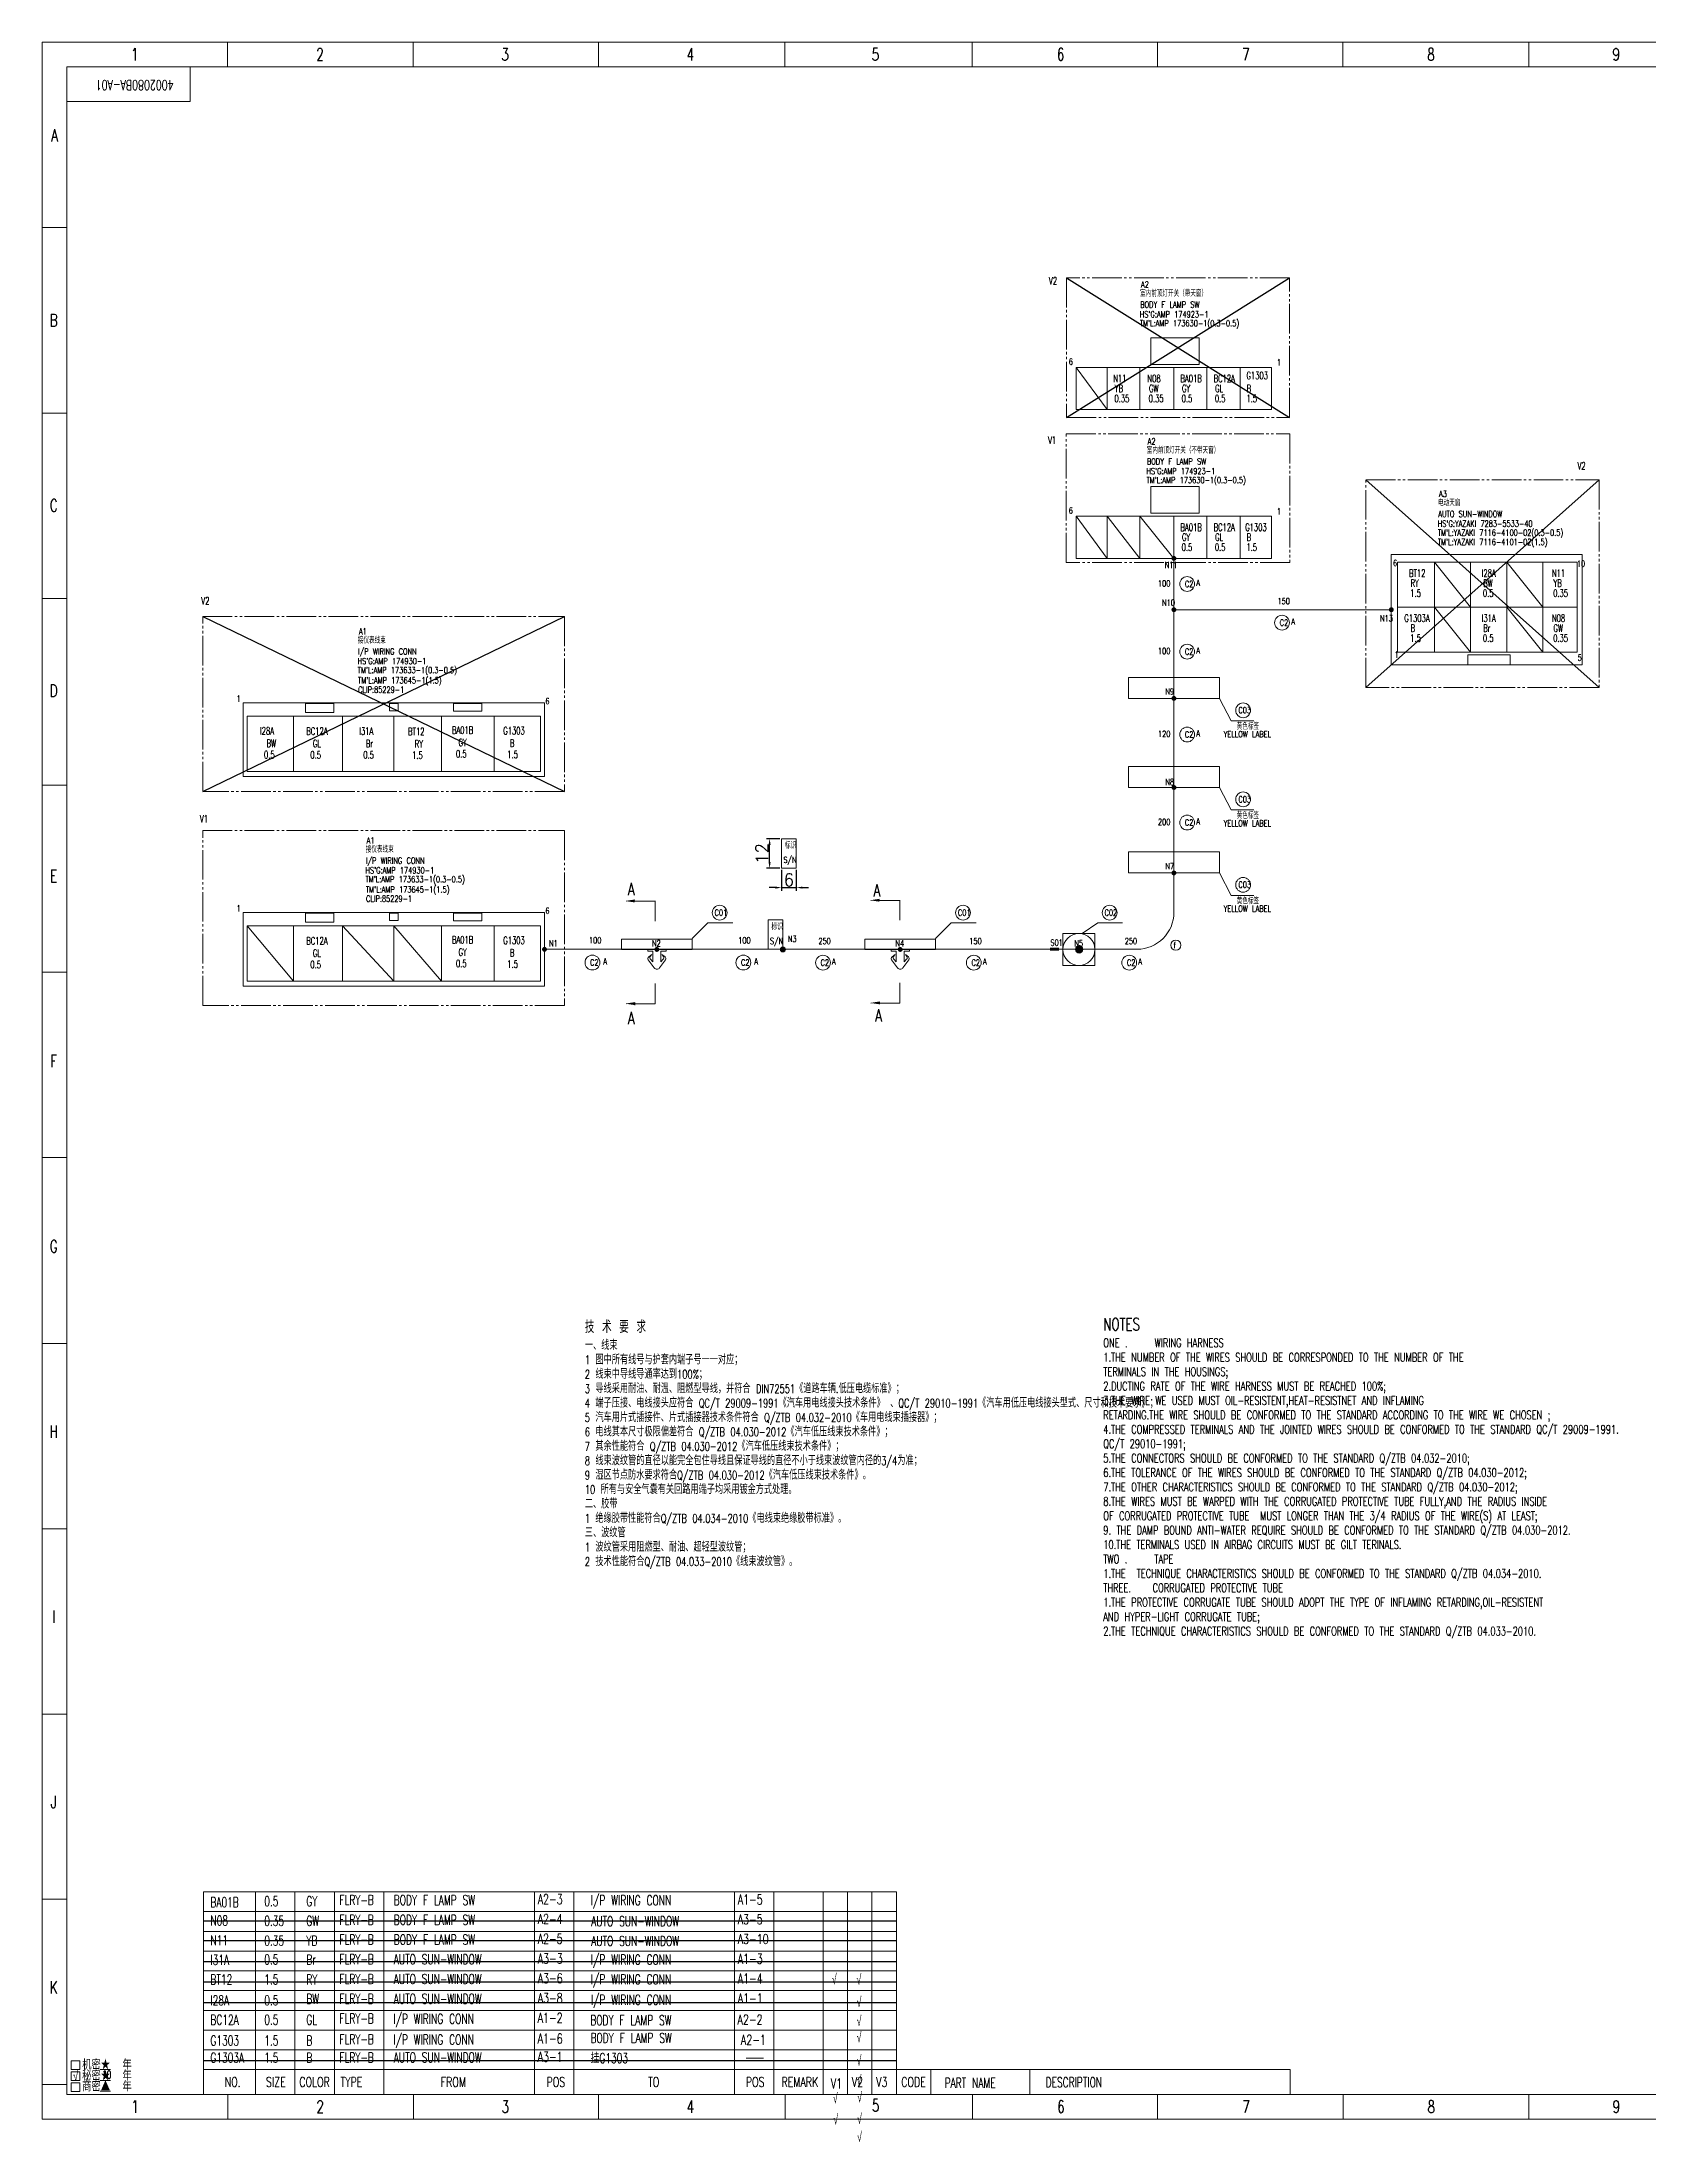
# Model space of a CAD drawing. Header units: millimetres. Extents: x 1000 to 2189, y 35 to 886.
# Drawn here: x 1000 to 1650, y 35 to 886 of the extents above; entities that cross this region are included whole.
import ezdxf
from ezdxf.enums import TextEntityAlignment as Align

# ---------------------------------------------------------------- set-up
doc = ezdxf.new("R2010")
doc.units = ezdxf.units.MM
doc.linetypes.add('PHANTOM', pattern=[17, 12, -1, 1, -1, 1, -1])
for name, color, linetype, lineweight in [('0Filament', 7, 'Continuous', 20), ('2FRAME', 2, 'Continuous', 70), ('4CONTOUR', 4, 'Continuous', 50), ('5PHANTOM', 6, 'PHANTOM', 20)]:
    doc.layers.add(name, color=color, linetype=linetype, lineweight=lineweight)
doc.styles.add('HZ', font='txt', dxfattribs={"width": 0.7, "height": 4, "bigfont": 'HZTXT'})
doc.styles.get("Standard").update_dxf_attribs({"font": 'txt.shx', "height": 5})
doc.dimstyles.new('ISO-25', dxfattribs={"dimtxt": 2.5, "dimasz": 2.5, "dimexe": 1.25, "dimexo": 0.625, "dimtad": 1, "dimtxsty": 'Standard', "dimcen": 2.5, "dimadec": 0, "dimazin": 0, "dimtfac": 1, "dimtmove": 0, "dimatfit": 3, "dimfxl": 1, "dimarcsym": 0})

# ---------------------------------------------------------------- blocks, each defined once
blk = doc.blocks.new('*D3')
at = {"color": 0, "lineweight": -2}
for p, q in [((1299.31, 550.31), (1299.31, 541.88)), ((1305.31, 550.31), (1305.31, 541.88)), ((1296.81, 543.13), (1294.31, 543.13)), ((1299.31, 543.13), (1305.31, 543.13)), ((1307.81, 543.13), (1310.31, 543.13))]:
    blk.add_line(p, q, dxfattribs=at)
for points in [[(1296.81, 543.55), (1296.81, 542.71), (1299.31, 543.13)], [(1307.81, 543.55), (1307.81, 542.71), (1305.31, 543.13)]]:
    blk.add_solid(points, dxfattribs=at)
at = {"layer": 'Defpoints', "color": 0, "lineweight": -2}
for p in [(1299.31, 550.94), (1305.31, 550.94), (1305.31, 543.13)]:
    blk.add_point(p, dxfattribs=at)
at = {"color": 0, "lineweight": 5, "insert": (1302.31, 546.25), "char_height": 5, "attachment_point": 5}
blk.add_mtext('6', dxfattribs=at)
blk = doc.blocks.new('*D4')
at = {"color": 0, "lineweight": -2}
for p, q in [((1298.68, 562.94), (1293.24, 562.94)), ((1294.49, 553.44), (1294.49, 560.44)), ((1298.68, 550.94), (1293.24, 550.94))]:
    blk.add_line(p, q, dxfattribs=at)
for points in [[(1294.07, 560.44), (1294.9, 560.44), (1294.49, 562.94)], [(1294.07, 553.44), (1294.9, 553.44), (1294.49, 550.94)]]:
    blk.add_solid(points, dxfattribs=at)
at = {"layer": 'Defpoints', "color": 0, "lineweight": -2}
for p in [(1294.49, 562.94), (1299.31, 562.94), (1299.31, 550.94)]:
    blk.add_point(p, dxfattribs=at)
at = {"color": 0, "lineweight": 5, "insert": (1291.36, 556.94), "char_height": 5, "attachment_point": 5, "rotation": 90}
blk.add_mtext('12', dxfattribs=at)

msp = doc.modelspace()

# ---------------------------------------------------------------- hatches: boundary and pattern name
at = {"lineweight": 5}
h = msp.add_hatch(color=7, dxfattribs=at)
edge = h.paths.add_edge_path()
edge.add_arc((1458.248, 676.439), 1, 0, 360)
h = msp.add_hatch(color=7, dxfattribs=at)
edge = h.paths.add_edge_path()
edge.add_arc((1458.248, 655.653), 1, 0, 360)
h = msp.add_hatch(color=7, dxfattribs=at)
edge = h.paths.add_edge_path()
edge.add_arc((1546.296, 655.653), 1, 0, 360)
h = msp.add_hatch(color=7, dxfattribs=at)
edge = h.paths.add_edge_path()
edge.add_arc((1458.248, 619.746), 1, 0, 360)
h = msp.add_hatch(color=7, dxfattribs=at)
edge = h.paths.add_edge_path()
edge.add_arc((1458.248, 583.668), 1, 0, 360)
h = msp.add_hatch(color=7, dxfattribs=at)
edge = h.paths.add_edge_path()
edge.add_arc((1458.248, 549.063), 1, 0, 360)
h = msp.add_hatch(color=7, dxfattribs=at)
edge = h.paths.add_edge_path()
edge.add_arc((1203.326, 518.144), 1, 0, 360)
h = msp.add_hatch(color=7, dxfattribs=at)
edge = h.paths.add_edge_path()
edge.add_arc((1248.825, 518.087), 1, 0, 360)
h = msp.add_hatch(color=7, dxfattribs=at)
edge = h.paths.add_edge_path()
edge.add_arc((1299.887, 518.062), 1, 0, 360)
h = msp.add_hatch(color=7, dxfattribs=at)
edge = h.paths.add_edge_path()
edge.add_arc((1347.384, 518.087), 1, 0, 360)
h = msp.add_hatch(color=7, dxfattribs=at)
edge = h.paths.add_edge_path()
edge.add_arc((1419.867, 518.144), 1.5, 0, 360)
at = {"layer": '0Filament', "lineweight": 5}
h = msp.add_hatch(color=7, dxfattribs=at)
h.dxf.hatch_style = 1
h.paths.add_polyline_path([(1239.885, 537.128), (1239.885, 538.155), (1236.385, 537.641)])
h = msp.add_hatch(color=7, dxfattribs=at)
h.dxf.hatch_style = 1
h.paths.add_polyline_path([(1338.982, 537.43), (1338.982, 538.458), (1335.482, 537.944)])
msp.add_hatch(color=7, dxfattribs=at).paths.add_polyline_path([(1407.998, 518.844), (1411.687, 518.844), (1411.687, 517.535), (1407.998, 517.535)])
h = msp.add_hatch(color=7, dxfattribs=at)
h.dxf.hatch_style = 1
h.paths.add_polyline_path([(1239.901, 495.577), (1239.901, 496.604), (1236.401, 496.091)])
h = msp.add_hatch(color=7, dxfattribs=at)
h.dxf.hatch_style = 1
h.paths.add_polyline_path([(1338.999, 495.88), (1338.999, 496.907), (1335.499, 496.394)])

# ---------------------------------------------------------------- linework, layer by layer
at = {"color": 7, "lineweight": 5}
for p, q in [((999.852, 44.501), (999.852, 885.501)), ((999.852, 885.501), (2188.852, 885.501)), ((999.852, 885.501), (999.852, 875.599)), ((999.852, 885.501), (999.852, 875.599)), ((1009.755, 885.501), (999.852, 885.501)), ((1074.991, 885.527), (1074.991, 875.543)), ((1150.129, 885.501), (1150.129, 875.599)), ((1225.158, 885.5), (1225.158, 875.597)), ((1300.68, 885.501), (1300.68, 875.599)), ((1376.522, 885.5), (1376.522, 875.597)), ((1451.552, 885.501), (1451.552, 875.599)), ((1526.69, 885.527), (1526.69, 875.543)), ((1601.932, 885.501), (1601.932, 875.599)), ((1009.781, 810.363), (999.797, 810.363)), ((1009.755, 735.225), (999.852, 735.225)), ((1009.753, 660.196), (999.851, 660.196)), ((1009.755, 584.673), (999.852, 584.673)), ((1263.15, 522.464), (1269.535, 528.848)), ((1269.535, 528.848), (1279.535, 528.848)), ((1361.71, 522.464), (1368.094, 528.848)), ((1368.094, 528.848), (1378.094, 528.848)), ((1421.075, 524.532), (1427.459, 528.848)), ((1427.459, 528.848), (1437.459, 528.848)), ((1413.315, 524.532), (1426.275, 524.532)), ((1413.315, 511.572), (1413.315, 524.532)), ((1426.275, 524.532), (1426.275, 511.572)), ((1426.275, 511.572), (1413.315, 511.572)), ((1009.753, 508.831), (999.851, 508.831)), ((1009.755, 433.802), (999.852, 433.802)), ((1009.781, 358.56), (999.797, 358.56)), ((1009.755, 283.422), (999.852, 283.422)), ((1009.753, 208.393), (999.851, 208.393)), ((1086.215, 136.501), (1086.215, 54.501)), ((1102.215, 136.501), (1102.215, 54.501)), ((1118.215, 54.501), (1118.215, 136.501)), ((1138.198, 54.501), (1138.198, 136.501)), ((1199.215, 54.501), (1199.215, 136.501)), ((1215.215, 54.501), (1215.215, 136.501)), ((1280.215, 54.501), (1280.215, 136.501)), ((1296.215, 136.501), (1296.215, 54.501)), ((1316.215, 54.501), (1316.215, 136.501)), ((1326.087, 54.501), (1326.087, 136.501)), ((1335.958, 54.501), (1335.958, 136.501)), ((1009.755, 133.579), (999.852, 133.579)), ((1345.83, 128.501), (1065.215, 128.501)), ((1345.83, 120.501), (1065.215, 120.501)), ((1345.83, 112.501), (1065.215, 112.501)), ((1345.83, 104.501), (1065.215, 104.501)), ((1345.83, 96.501), (1065.215, 96.501)), ((1345.83, 88.501), (1065.215, 88.501)), ((1345.83, 80.501), (1065.215, 80.501)), ((1011.669, 68.055), (1015.169, 68.055)), ((1011.669, 64.555), (1011.669, 68.055)), ((1015.169, 68.055), (1015.169, 64.555)), ((1345.83, 72.501), (1065.215, 72.501)), ((1284.963, 69.134), (1292.014, 69.134)), ((1015.169, 64.555), (1011.669, 64.555)), ((1011.669, 63.591), (1015.169, 63.591)), ((1011.669, 60.091), (1011.669, 63.591)), ((1015.169, 60.091), (1011.669, 60.091)), ((1015.169, 63.591), (1015.169, 60.091)), ((1023.372, 64.625), (1027.479, 64.625)), ((1023.372, 60.161), (1027.479, 60.161)), ((1138.198, 64.501), (1138.198, 54.501)), ((1199.215, 64.501), (1199.215, 54.501)), ((1215.215, 64.501), (1215.215, 54.501)), ((1280.215, 64.501), (1280.215, 54.501)), ((1359.74, 64.511), (1359.74, 54.501)), ((1399.905, 64.511), (1399.905, 54.501)), ((1009.699, 58.441), (999.797, 58.441)), ((1009.781, 58.441), (999.797, 58.441)), ((1011.669, 59.209), (1015.169, 59.209)), ((1011.669, 55.709), (1011.669, 59.209)), ((1015.169, 55.709), (1011.669, 55.709)), ((1015.169, 59.209), (1015.169, 55.709)), ((1023.372, 55.778), (1027.479, 55.778)), ((1075.087, 54.519), (1075.087, 44.535)), ((1150.225, 54.493), (1150.225, 44.591)), ((1225.254, 54.492), (1225.254, 44.589)), ((1300.776, 54.493), (1300.776, 44.591)), ((1376.618, 54.492), (1376.618, 44.589)), ((1451.648, 54.493), (1451.648, 44.591)), ((1526.786, 54.519), (1526.786, 44.535)), ((1602.028, 54.493), (1602.028, 44.591)), ((999.852, 44.501), (2188.852, 44.501))]:
    msp.add_line(p, q, dxfattribs=at)
at = {"color": 7, "lineweight": 5, "ltscale": 0.5}
for p, q in [((1234.515, 522.19), (1263.135, 522.19)), ((1234.515, 518.087), (1234.515, 522.19)), ((1263.135, 522.19), (1263.135, 518.087)), ((1333.074, 522.19), (1361.694, 522.19)), ((1333.074, 518.087), (1333.074, 522.19)), ((1361.694, 522.19), (1361.694, 518.087)), ((1263.135, 518.087), (1234.515, 518.087)), ((1245.106, 518.087), (1245.106, 517.348)), ((1245.106, 518.087), (1252.543, 518.087)), ((1245.106, 517.348), (1247.16, 517.348)), ((1245.35, 513.881), (1247.732, 510.598)), ((1246.739, 516.087), (1245.518, 515.114)), ((1246.147, 515.174), (1246.739, 516.087)), ((1247.16, 513.014), (1246.222, 514.094)), ((1247.16, 517.348), (1247.16, 513.014)), ((1252.299, 513.881), (1249.917, 510.598)), ((1250.49, 517.348), (1252.543, 517.348)), ((1250.49, 517.348), (1250.49, 513.014)), ((1250.49, 513.014), (1251.427, 514.094)), ((1251.503, 515.174), (1250.91, 516.087)), ((1250.91, 516.087), (1252.132, 515.114)), ((1252.543, 518.087), (1252.543, 517.348)), ((1361.694, 518.087), (1333.074, 518.087)), ((1343.666, 518.087), (1343.666, 517.348)), ((1343.666, 518.087), (1351.102, 518.087)), ((1343.666, 517.348), (1345.719, 517.348)), ((1343.909, 513.881), (1346.291, 510.598)), ((1345.298, 516.087), (1344.077, 515.114)), ((1344.706, 515.174), (1345.298, 516.087)), ((1345.719, 513.014), (1344.782, 514.094)), ((1345.719, 517.348), (1345.719, 513.014)), ((1350.859, 513.881), (1348.477, 510.598)), ((1349.049, 517.348), (1351.102, 517.348)), ((1349.049, 517.348), (1349.049, 513.014)), ((1349.049, 513.014), (1349.987, 514.094)), ((1350.062, 515.174), (1349.47, 516.087)), ((1349.47, 516.087), (1350.691, 515.114)), ((1351.102, 518.087), (1351.102, 517.348))]:
    msp.add_line(p, q, dxfattribs=at)
for points in [[(1439.792, 628.251), (1476.705, 628.251), (1476.705, 619.746), (1439.792, 619.746)], [(1439.792, 592.173), (1476.705, 592.173), (1476.705, 583.668), (1439.792, 583.668)], [(1439.792, 557.569), (1476.705, 557.569), (1476.705, 549.063), (1439.792, 549.063)]]:
    msp.add_lwpolyline(points, close=True, dxfattribs=at)
at = {"color": 7, "lineweight": 5}
for centre, radius in [((1463.61, 666.041), 3), ((1502.029, 650.399), 3), ((1463.61, 638.659), 3), ((1463.61, 605.122), 3), ((1463.61, 569.47), 3), ((1274.283, 532.968), 3), ((1372.842, 532.968), 3), ((1432.207, 532.968), 3), ((1299.887, 518.062), 1), ((1299.887, 518.062), 1), ((1419.795, 518.052), 6.48), ((1419.867, 518.144), 1.5), ((1459.006, 519.827), 2.066), ((1222.738, 512.793), 3), ((1283.843, 512.793), 3), ((1316.089, 512.739), 3), ((1377.198, 512.739), 3), ((1440.149, 512.739), 3)]:
    msp.add_circle(centre, radius, dxfattribs=at)
at = {"color": 7, "lineweight": 5, "ltscale": 0.5}
for centre, radius, start, end in [((1246.078, 514.41), 0.9, 128.542068, 215.96257), ((1246.902, 514.684), 0.9, 147.035511, 220.968872), ((1248.825, 511.391), 1.35, 215.96257, 324.03743), ((1250.748, 514.684), 0.9, 319.031128, 32.964489), ((1251.571, 514.41), 0.9, 324.03743, 51.457932), ((1344.638, 514.41), 0.9, 128.542068, 215.96257), ((1345.461, 514.684), 0.9, 147.035511, 220.968872), ((1347.384, 511.391), 1.35, 215.96257, 324.03743), ((1349.307, 514.684), 0.9, 319.031128, 32.964489), ((1350.13, 514.41), 0.9, 324.03743, 51.457932)]:
    msp.add_arc(centre, radius, start, end, dxfattribs=at)
at = {"layer": '0Filament', "color": 7, "lineweight": 5, "ltscale": 0.5}
for p, q in [((1476.705, 619.746), (1481.499, 610.674)), ((1481.499, 610.674), (1490.631, 610.674)), ((1476.705, 583.668), (1481.499, 574.596)), ((1481.499, 574.596), (1490.631, 574.596)), ((1476.705, 549.063), (1481.499, 539.992)), ((1481.499, 539.992), (1490.631, 539.992))]:
    msp.add_line(p, q, dxfattribs=at)
at = {"layer": '0Filament', "color": 7, "lineweight": 5}
for p, q in [((1236.385, 537.641), (1239.885, 538.155)), ((1248.075, 537.659), (1239.857, 537.659)), ((1248.173, 529.601), (1248.173, 537.752)), ((1335.482, 537.944), (1338.982, 538.458)), ((1347.172, 537.962), (1338.955, 537.962)), ((1347.27, 529.903), (1347.27, 538.055)), ((1248.173, 496.096), (1248.173, 504.247)), ((1347.27, 496.398), (1347.27, 504.55)), ((1236.401, 496.091), (1239.901, 496.604)), ((1239.901, 496.604), (1239.901, 495.577)), ((1248.173, 496.096), (1239.907, 496.076)), ((1335.499, 496.394), (1338.999, 496.907)), ((1338.999, 496.907), (1338.999, 495.88)), ((1347.27, 496.398), (1339.004, 496.379))]:
    msp.add_line(p, q, dxfattribs=at)
for centre in [(1486.287, 614.933), (1486.287, 578.855), (1486.287, 544.251)]:
    msp.add_circle(centre, 3, dxfattribs=at)
at = {"layer": '2FRAME', "color": 7, "lineweight": 5}
for p, q in [((1009.852, 54.501), (1009.852, 875.501)), ((1345.83, 136.501), (1065.215, 136.501)), ((1065.215, 54.501), (1065.215, 136.501)), ((1345.83, 54.501), (1345.83, 136.501)), ((1065.215, 64.501), (1345.83, 64.501)), ((1345.83, 64.511), (1505.29, 64.511)), ((1505.29, 64.511), (1505.29, 54.501)), ((1009.852, 54.501), (2178.852, 54.501))]:
    msp.add_line(p, q, dxfattribs=at)
at = {"layer": '2FRAME', "color": 7, "linetype": 'ByBlock', "lineweight": 5}
for p, q in [((1009.852, 875.501), (2178.852, 875.501)), ((1059.852, 861.501), (1059.852, 875.501)), ((1009.852, 861.501), (1059.852, 861.501))]:
    msp.add_line(p, q, dxfattribs=at)
at = {"layer": '4CONTOUR', "color": 1, "lineweight": -2}
for p, q in [((1414.805, 790.058), (1505.099, 733.45)), ((1414.805, 733.45), (1505.099, 790.058)), ((1535.956, 708.207), (1630.436, 624.122)), ((1535.956, 624.122), (1630.436, 708.207)), ((1064.876, 652.916), (1211.448, 582.07)), ((1064.876, 582.07), (1211.448, 652.916)), ((1065.215, 124.772), (1345.83, 124.772)), ((1065.215, 116.749), (1345.83, 116.749)), ((1065.215, 108.337), (1345.83, 108.337)), ((1065.215, 100.041), (1345.83, 100.041)), ((1065.215, 91.751), (1345.83, 91.751)), ((1065.215, 68.232), (1345.83, 68.232))]:
    msp.add_line(p, q, dxfattribs=at)
at = {"layer": '4CONTOUR', "color": 7, "lineweight": 5}
for p, q in [((1448.951, 765.771), (1468.417, 765.771)), ((1448.951, 754.967), (1448.951, 765.771)), ((1468.417, 765.771), (1468.417, 754.967)), ((1418.668, 736.703), (1418.668, 753.729)), ((1418.668, 753.729), (1497.829, 753.729)), ((1418.668, 753.729), (1431.144, 736.703)), ((1431.144, 753.729), (1431.144, 736.703)), ((1444.393, 753.729), (1444.393, 736.703)), ((1468.417, 754.967), (1448.951, 754.967)), ((1458.248, 753.729), (1458.248, 736.703)), ((1471.612, 753.729), (1471.612, 736.703)), ((1485.05, 753.729), (1485.05, 736.703)), ((1497.829, 753.729), (1497.829, 736.703)), ((1418.668, 736.703), (1497.829, 736.703)), ((1448.951, 705.507), (1468.417, 705.507)), ((1448.951, 694.703), (1448.951, 705.507)), ((1468.417, 705.507), (1468.417, 694.703)), ((1418.668, 676.439), (1418.668, 693.465)), ((1418.668, 693.465), (1497.829, 693.465)), ((1418.668, 693.465), (1431.144, 676.439)), ((1431.144, 693.465), (1431.144, 676.439)), ((1431.144, 693.465), (1444.393, 676.439)), ((1444.393, 693.465), (1444.393, 676.439)), ((1444.393, 693.465), (1458.248, 676.439)), ((1468.417, 694.703), (1448.951, 694.703)), ((1458.248, 693.465), (1458.248, 676.439)), ((1471.612, 693.465), (1471.612, 676.439)), ((1485.05, 693.465), (1485.05, 676.439)), ((1497.829, 693.465), (1497.829, 676.439)), ((1418.668, 676.439), (1497.829, 676.439)), ((1458.248, 533.144), (1458.248, 676.439)), ((1546.296, 678.009), (1623.542, 678.009)), ((1546.296, 633.297), (1546.296, 678.009)), ((1548.866, 674.936), (1621.598, 674.936)), ((1548.866, 638.505), (1548.866, 674.936)), ((1563.723, 674.936), (1563.723, 638.505)), ((1563.723, 674.936), (1578.426, 656.721)), ((1578.426, 674.936), (1578.426, 638.505)), ((1593.136, 674.936), (1593.136, 638.505)), ((1593.136, 674.936), (1607.627, 656.721)), ((1607.627, 674.936), (1607.627, 638.505)), ((1621.598, 674.936), (1621.598, 638.505)), ((1623.542, 678.009), (1623.542, 633.297)), ((1548.866, 656.721), (1621.598, 656.721)), ((1563.723, 656.721), (1578.426, 638.505)), ((1593.136, 656.721), (1607.627, 638.505)), ((1621.598, 638.505), (1548.866, 638.505)), ((1623.542, 633.297), (1546.296, 633.297)), ((1594.376, 637.437), (1577.336, 637.437)), ((1577.336, 637.437), (1577.336, 633.297)), ((1594.376, 633.297), (1594.376, 637.437)), ((1081.24, 617.915), (1203.326, 617.915)), ((1081.24, 588.164), (1081.24, 617.915)), ((1082.926, 590.118), (1082.926, 612.603)), ((1082.926, 612.603), (1201.667, 612.603)), ((1101.64, 612.603), (1101.64, 590.118)), ((1106.585, 617.64), (1118.013, 617.64)), ((1106.585, 614.063), (1106.585, 617.64)), ((1118.013, 614.063), (1106.585, 614.063)), ((1118.013, 617.64), (1118.013, 614.063)), ((1121.557, 612.603), (1121.557, 590.118)), ((1140.555, 617.648), (1144.012, 617.648)), ((1140.555, 614.734), (1140.555, 617.648)), ((1144.012, 614.734), (1140.555, 614.734)), ((1142.297, 612.603), (1142.297, 590.118)), ((1144.012, 617.648), (1144.012, 614.734)), ((1161.553, 612.603), (1161.553, 590.118)), ((1166.398, 617.64), (1177.964, 617.64)), ((1166.398, 614.613), (1166.398, 617.64)), ((1177.964, 614.613), (1166.398, 614.613)), ((1177.964, 617.64), (1177.964, 614.613)), ((1182.879, 612.603), (1182.879, 590.118)), ((1201.667, 612.603), (1201.667, 590.118)), ((1203.326, 617.915), (1203.326, 588.164)), ((1203.326, 588.164), (1081.24, 588.164)), ((1082.926, 590.118), (1201.667, 590.118)), ((1081.24, 533.019), (1203.326, 533.019)), ((1081.24, 503.268), (1081.24, 533.019)), ((1082.926, 505.223), (1082.926, 527.708)), ((1082.926, 527.708), (1201.667, 527.708)), ((1082.926, 527.708), (1101.64, 505.223)), ((1101.64, 527.708), (1101.64, 505.223)), ((1106.585, 532.744), (1118.013, 532.744)), ((1106.585, 529.168), (1106.585, 532.744)), ((1118.013, 529.168), (1106.585, 529.168)), ((1118.013, 532.744), (1118.013, 529.168)), ((1121.557, 527.708), (1121.557, 505.223)), ((1121.557, 527.708), (1142.297, 505.223)), ((1140.555, 532.753), (1144.012, 532.753)), ((1140.555, 529.839), (1140.555, 532.753)), ((1144.012, 529.839), (1140.555, 529.839)), ((1142.297, 527.708), (1142.297, 505.223)), ((1142.297, 527.708), (1161.553, 505.223)), ((1144.012, 532.753), (1144.012, 529.839)), ((1161.553, 527.708), (1161.553, 505.223)), ((1166.398, 532.744), (1177.964, 532.744)), ((1166.398, 529.718), (1166.398, 532.744)), ((1177.964, 529.718), (1166.398, 529.718)), ((1177.964, 532.744), (1177.964, 529.718)), ((1182.879, 527.708), (1182.879, 505.223)), ((1201.667, 527.708), (1201.667, 505.223)), ((1203.326, 533.019), (1203.326, 503.268)), ((1443.248, 518.144), (1203.326, 518.144)), ((1203.326, 503.268), (1081.24, 503.268)), ((1082.926, 505.223), (1201.667, 505.223))]:
    msp.add_line(p, q, dxfattribs=at)
at = {"layer": '4CONTOUR', "color": 7, "linetype": 'Continuous', "lineweight": 5}
msp.add_line((1458.248, 655.653), (1546.296, 655.653), dxfattribs=at)
at = {"layer": '4CONTOUR', "color": 7, "lineweight": 5}
for points in [[(1299.306, 562.937), (1299.306, 550.937), (1305.306, 550.937), (1305.306, 562.937)], [(1293.847, 530.144), (1293.847, 518.144), (1299.847, 518.144), (1299.847, 530.144)]]:
    msp.add_lwpolyline(points, close=True, dxfattribs=at)
msp.add_arc((1443.248, 533.144), 15, 270, 0, dxfattribs=at)
at = {"layer": '5PHANTOM', "color": 7, "lineweight": 5}
for points in [[(1414.805, 733.45), (1505.099, 733.45), (1505.099, 790.058), (1414.805, 790.058)], [(1414.639, 726.854), (1505.193, 726.854), (1505.193, 674.744), (1414.639, 674.744)], [(1535.956, 708.207), (1630.436, 708.207), (1630.436, 624.122), (1535.956, 624.122)], [(1064.876, 652.916), (1211.448, 652.916), (1211.448, 582.07), (1064.876, 582.07)], [(1064.876, 566.193), (1211.448, 566.193), (1211.448, 495.347), (1064.876, 495.347)]]:
    msp.add_lwpolyline(points, close=True, dxfattribs=at)

# ---------------------------------------------------------------- texts
at = {"color": 7, "lineweight": 5, "style": 'HZ'}
for s, height, width, p in [('V2', 3, 0.67, (1407.67, 787.317)), ('室内前顶灯开关（带天窗）', 2.5, 0.67, (1444.54, 782.451)), ("HS'G:AMP 174923-1", 2.5, 0.67, (1444.398, 774.033)), ("TM'L:AMP 173630-1(0.3-0.5) ", 2.5, 0.67, (1444.429, 770.405)), ('6', 2.5, 0.618, (1415.684, 754.833)), ('1', 2.5, 0.618, (1499.96, 754.535)), ('N11', 3, 0.67, (1433.678, 747.784)), ('N08', 3, 0.67, (1447.533, 747.784)), ('BA01B', 3, 0.67, (1460.896, 747.784)), ('BC12A', 3, 0.67, (1474.335, 747.784)), ('G1303', 3, 0.67, (1487.636, 748.983)), ('YB', 3, 0.67, (1434.276, 743.751)), ('0.35', 3, 0.67, (1434.166, 739.693)), ('0.35', 3, 0.67, (1448.021, 739.693)), ('GW', 3, 0.67, (1448.131, 743.751)), ('0.5', 3, 0.67, (1461.384, 739.693)), ('GY', 3, 0.67, (1461.494, 743.751)), ('0.5', 3, 0.67, (1474.823, 739.693)), ('GL', 3, 0.67, (1474.933, 743.751)), ('B', 3, 0.67, (1487.711, 743.751)), ('1.5', 3, 0.67, (1487.601, 739.693)), ('V1', 3, 0.67, (1407.29, 722.811)), ('室内前顶灯开关（不带天窗）', 2.5, 0.67, (1447.245, 718.931)), ('V2', 3, 0.67, (1621.71, 712.411)), ("TM'L:AMP 173630-1(0.3-0.5) ", 2.5, 0.67, (1447.133, 706.885)), ("HS'G:AMP 174923-1", 2.5, 0.67, (1447.103, 710.513)), ('电动天窗', 2.5, 0.67, (1565.237, 697.65)), ('6', 2.5, 0.618, (1415.684, 694.569)), ('1', 2.5, 0.618, (1499.96, 694.27)), ("HS'G:YAZAKI 7283-5533-40", 2.5, 0.67, (1565.095, 689.233)), ("TM'L:YAZAKI 7116-4100-02(0.3-0.5)", 2.5, 0.67, (1565.126, 685.604)), ("TM'L:YAZAKI 7116-4101-02(1.5)", 2.5, 0.67, (1565.126, 681.845)), ('N11', 2.5, 0.67, (1454.486, 672.49)), ('6', 2.5, 0.618, (1546.983, 673.319)), ('BT12', 3, 0.67, (1553.489, 668.939)), ('I28A', 3, 0.67, (1582.903, 668.939)), ('N11', 3, 0.67, (1611.365, 668.939)), ('10', 2.5, 0.618, (1621.536, 673.076)), ('100', 2.5, 0.67, (1451.785, 665.046)), ('C2', 2.5, 0.67, (1462.672, 664.806)), ('A', 2.5, 0.67, (1467.333, 665.277)), ('RY', 3, 0.67, (1554.087, 664.905)), ('1.5', 3, 0.67, (1553.977, 660.848)), ('0.5', 3, 0.67, (1583.39, 660.848)), ('BW', 3, 0.67, (1583.5, 664.905)), ('YB', 3, 0.67, (1611.963, 664.905)), ('0.35', 3, 0.67, (1611.853, 660.848)), ('V2', 3, 0.67, (1064.33, 657.708)), ('N10', 2.5, 0.67, (1453.478, 657.28)), ('150', 2.5, 0.67, (1500.197, 657.88)), ('C2', 2.5, 0.67, (1501.091, 649.165)), ('A', 2.5, 0.67, (1505.752, 649.635)), ('N13', 2.5, 0.67, (1541.719, 650.887)), ('G1303A', 3, 0.67, (1551.565, 650.723)), ('B', 3, 0.67, (1554.087, 646.69)), ('I31A', 3, 0.67, (1582.903, 650.723)), ('Br', 3, 0.67, (1583.5, 646.69)), ('N08', 3, 0.67, (1611.365, 650.723)), ('GW', 3, 0.67, (1611.963, 646.69)), ('100', 2.5, 0.67, (1451.785, 637.664)), ('C2', 2.5, 0.67, (1462.672, 637.424)), ('A', 2.5, 0.67, (1467.333, 637.895)), ('1', 2.5, 0.618, (1547.647, 636.166)), ('1.5', 3, 0.67, (1553.977, 642.633)), ('0.5', 3, 0.67, (1583.39, 642.633)), ('0.35', 3, 0.67, (1611.853, 642.633)), ('5', 2.5, 0.618, (1621.808, 634.963)), ('1', 2.5, 0.618, (1078.638, 618.355)), ('N9', 2.5, 0.67, (1454.788, 621.29)), ('6', 2.5, 0.618, (1203.68, 617.391)), ('120', 2.5, 0.67, (1451.785, 604.127)), ('C2', 2.5, 0.67, (1462.672, 603.887)), ('A', 2.5, 0.67, (1467.333, 604.357)), ('N8', 2.5, 0.67, (1454.788, 584.662)), ('V1', 3, 0.67, (1063.726, 569.5)), ('200', 2.5, 0.67, (1451.785, 568.475)), ('C2', 2.5, 0.67, (1462.672, 568.235)), ('A', 2.5, 0.67, (1467.333, 568.706)), ('N7', 2.5, 0.67, (1454.788, 550.563)), ('1', 2.5, 0.618, (1078.638, 533.46)), ('6', 2.5, 0.618, (1203.68, 532.496)), ('C01', 2.5, 0.67, (1272.219, 531.733)), ('C01', 2.5, 0.67, (1370.778, 531.733)), ('C02', 2.5, 0.67, (1430.143, 531.733)), ('N1', 2.5, 0.67, (1205.18, 519.325)), ('100', 2.5, 0.67, (1221.325, 520.571)), ('N2', 2.5, 0.67, (1246.896, 519.325)), ('100', 2.5, 0.67, (1281.782, 520.512)), ('N3', 2.5, 0.67, (1301.909, 521.106)), ('250', 2.5, 0.67, (1314.256, 520.22)), ('N4', 2.5, 0.67, (1345.455, 519.325)), ('150', 2.5, 0.67, (1375.366, 520.22)), ('S01', 2.5, 0.67, (1408.212, 519.554)), ('N5', 2.5, 0.67, (1417.938, 519.325)), ('250', 2.5, 0.67, (1438.317, 520.22)), ('f', 2.5, 0.67, (1458.068, 518.593)), ('C2', 2.5, 0.67, (1221.8, 511.558)), ('A', 2.5, 0.67, (1227.153, 512.028)), ('C2', 2.5, 0.67, (1282.904, 511.558)), ('A', 2.5, 0.67, (1288.258, 512.028)), ('C2', 2.5, 0.67, (1315.15, 511.505)), ('A', 2.5, 0.67, (1319.811, 511.975)), ('C2', 2.5, 0.67, (1376.26, 511.505)), ('A', 2.5, 0.67, (1380.921, 511.975)), ('C2', 2.5, 0.67, (1439.211, 511.505)), ('A', 2.5, 0.67, (1443.872, 511.975)), ('0.5', 4, 0.67, (1089.815, 130.71)), ('GY', 4, 0.67, (1106.834, 130.71)), ('FLRY-B', 4, 0.67, (1120.291, 131.205)), ('N08', 4, 0.67, (1068.022, 122.88)), ('0.35', 4, 0.67, (1089.815, 122.745)), ('GW', 4, 0.67, (1106.834, 122.745)), ('FLRY-B', 4, 0.67, (1120.291, 123.205)), ('FLRY-B', 4, 0.67, (1120.291, 115.205)), ('N11', 4, 0.67, (1068.022, 114.88)), ('I31A', 4, 0.67, (1068.022, 106.956)), ('0.35', 4, 0.67, (1089.815, 114.745)), ('0.5', 4, 0.67, (1089.815, 107.126)), ('YB', 4, 0.67, (1106.834, 114.745)), ('Br', 4, 0.67, (1106.834, 107.048)), ('FLRY-B', 4, 0.67, (1120.291, 107.205)), ('BT12', 4, 0.67, (1068.022, 99.03)), ('1.5', 4, 0.67, (1089.815, 99.03)), ('RY', 4, 0.67, (1106.834, 99.03)), ('FLRY-B', 4, 0.67, (1120.291, 99.205)), ('I28A', 4, 0.67, (1068.022, 90.596)), ('0.5', 4, 0.67, (1089.815, 90.596)), ('BW', 4, 0.67, (1106.834, 91.178)), ('FLRY-B', 4, 0.67, (1120.291, 91.205)), ('0.5', 4, 0.67, (1089.815, 82.696)), ('GL', 4, 0.67, (1106.834, 82.696)), ('FLRY-B', 4, 0.67, (1120.291, 83.205)), ('1.5', 4, 0.67, (1089.815, 74.296)), ('B', 4, 0.67, (1106.834, 74.296)), ('FLRY-B', 4, 0.67, (1120.291, 74.805)), ('BODY F LAMP SW', 4, 0.67, (1221.97, 75.332)), (' 机密★  年', 4, 0.7, (1013.557, 64.555)), ('G1303A', 4, 0.67, (1068.022, 67.356)), ('1.5', 4, 0.67, (1089.815, 67.356)), ('B', 4, 0.67, (1106.834, 67.356)), ('FLRY-B', 4, 0.67, (1120.291, 67.434)), ('挂G1303', 4, 0.67, (1221.97, 67.172)), ('√', 4, 0.7, (1012.452, 59.911)), (' 秘密★  年', 4, 0.7, (1013.557, 60.091)), (' 商密▲  年', 4, 0.7, (1013.557, 55.708)), ('10', 3.2498, 0.67, (1024.14, 60.852)), ('CODE', 4, 0.7, (1347.812, 57.495)), ('DESCRIPTION', 4, 0.67, (1406.286, 57.396))]:
    msp.add_text(s, height=height, dxfattribs=dict(at, width=width)).set_placement(p)
at = {"color": 7, "lineweight": 5, "style": 'HZ', "width": 0.67}
for s, height, p in [('BODY F LAMP SW', 2.5, (1444.605, 780.448)), ('BODY F LAMP SW', 2.5, (1447.31, 716.928)), ('AUTO SUN-WINDOW', 2.5, (1565.302, 695.647)), ('I28A', 3, (1088.091, 608.084)), ('BC12A', 3, (1106.856, 607.975)), ('I31A', 3, (1128.29, 607.989)), ('BT12', 3, (1148.089, 607.849)), ('BA01B', 3, (1165.843, 608.41)), ('G1303', 3, (1186.62, 608.166)), ('0.5', 3, (1089.721, 598.457)), ('BW', 3, (1090.753, 603.061)), ('0.5', 3, (1108.487, 598.348)), ('GL', 3, (1109.519, 602.952)), ('0.5', 3, (1129.92, 598.363)), ('Br', 3, (1130.952, 602.966)), ('1.5', 3, (1149.72, 598.222)), ('RY', 3, (1150.752, 602.826)), ('0.5', 3, (1167.473, 598.783)), ('GY', 3, (1168.505, 603.387)), ('1.5', 3, (1188.251, 598.539)), ('B', 3, (1189.283, 603.142)), ('BODY F LAMP SW', 4, (1142.283, 135.173)), ('I/P WIRING CONN', 4, (1222.079, 135.093)), ('BODY F LAMP SW', 4, (1142.283, 127.173)), ('BODY F LAMP SW', 4, (1142.283, 119.173)), ('AUTO SUN-WINDOW', 4, (1222.212, 126.603)), ('AUTO SUN-WINDOW', 4, (1142.262, 111.214)), ('AUTO SUN-WINDOW', 4, (1222.212, 118.603)), ('I/P WIRING CONN', 4, (1222.079, 111.093)), ('AUTO SUN-WINDOW', 4, (1142.262, 103.214)), ('I/P WIRING CONN', 4, (1222.079, 103.093)), ('AUTO SUN-WINDOW', 4, (1142.262, 95.214)), ('I/P WIRING CONN', 4, (1222.12, 94.809)), ('I/P WIRING CONN', 4, (1142.122, 87.093)), ('BODY F LAMP SW', 4, (1221.886, 86.526)), ('I/P WIRING CONN', 4, (1142.122, 78.692)), ('AUTO SUN-WINDOW', 4, (1142.262, 71.443))]:
    msp.add_text(s, height=height, dxfattribs=at).set_placement(p, align=Align.TOP_LEFT)
at = {"color": 3, "lineweight": 5, "style": 'HZ', "width": 0.67}
for s, p in [('BA01B', (1460.896, 687.52)), ('BC12A', (1474.335, 687.52)), ('G1303', (1487.113, 687.52)), ('0.5', (1461.384, 679.429)), ('GY', (1461.494, 683.486)), ('0.5', (1474.823, 679.429)), ('GL', (1474.933, 683.486)), ('B', (1487.711, 683.486)), ('1.5', (1487.601, 679.429))]:
    msp.add_text(s, height=3, dxfattribs=at).set_placement(p)
for s, p in [('BC12A', (1106.856, 523.079)), ('BA01B', (1165.843, 523.514)), ('G1303', (1186.62, 523.27)), ('0.5', (1108.487, 513.453)), ('GL', (1109.519, 518.056)), ('0.5', (1167.473, 513.888)), ('GY', (1168.505, 518.491)), ('1.5', (1188.251, 513.643)), ('B', (1189.283, 518.247))]:
    msp.add_text(s, height=3, dxfattribs=at).set_placement(p, align=Align.TOP_LEFT)
at = {"color": 0, "lineweight": 5, "style": 'HZ', "width": 0.67}
for s, p in [('BA01B', (1068.022, 130.29)), ('BC12A', (1068.022, 82.696)), ('G1303', (1068.022, 74.296))]:
    msp.add_text(s, height=4, dxfattribs=at).set_placement(p)
at = {"color": 7, "lineweight": 5, "style": 'HZ', "width": 0.67}
msp.add_text('PART NAME', height=4, dxfattribs=at).set_placement((1365.414, 59.139), align=Align.MIDDLE_LEFT)
at = {"color": 7, "lineweight": 5, "style": 'HZ'}
for s, insert, char_height, width, attachment_point in [('1', (1037.374, 880.509), 5, 50, 5), ('2', (1112.374, 880.509), 5, 50, 5), ('3', (1187.374, 880.509), 5, 50, 5), ('4', (1262.374, 880.509), 5, 50, 5), ('5', (1337.374, 880.509), 5, 50, 5), ('6', (1412.374, 880.509), 5, 50, 5), ('7', (1487.374, 880.509), 5, 50, 5), ('8', (1562.374, 880.509), 5, 50, 5), ('9', (1637.374, 880.509), 5, 50, 5), ('A', (1004.916, 847.791), 5, 50, 5), ('A2', (1444.928, 788.593), 2.5, 39.54279, 1), ('B', (1004.537, 772.879), 5, 50, 5), ('A2', (1447.633, 725.073), 2.5, 39.54279, 1), ('C', (1004.537, 697.879), 5, 50, 5), ('A3', (1565.625, 703.792), 2.5, 39.54279, 1), ('D', (1004.537, 622.879), 5, 50, 5), ('标识', (1300.637, 561.391), 2.5, 11.60157, 1), ('S/N', (1300.083, 555.641), 2.5, 11.60157, 1), ('E', (1004.537, 547.879), 5, 50, 5), ('标识', (1295.178, 528.516), 2.5, 11.60157, 1), ('S/N', (1294.624, 522.765), 2.5, 11.60157, 1), ('F', (1004.537, 472.879), 5, 50, 5), ('G', (1004.537, 397.879), 5, 50, 5), ('H', (1004.537, 322.879), 5, 50, 5), ('I', (1004.537, 247.879), 5, 50, 5), ('J', (1004.537, 172.879), 5, 50, 5), ('K', (1004.537, 97.879), 5, 50, 5), ('NO.', (1073.796, 61.503), 4, 21, 1), ('SIZE', (1090.504, 61.503), 4, 21, 1), ('COLOR', (1104.013, 61.503), 4, 21, 1), ('TYPE', (1120.702, 61.503), 4, 21, 1), ('FROM', (1161.301, 61.503), 4, 21, 1), ('POS', (1204.154, 61.503), 4, 21, 1), ('TO', (1245.268, 61.503), 4, 21, 1), ('POS', (1284.875, 61.503), 4, 21, 1), ('REMARK', (1299.311, 61.503), 4, 21, 1), ('1', (1037.47, 49.501), 5, 50, 5), ('2', (1112.47, 49.501), 5, 50, 5), ('3', (1187.47, 49.501), 5, 50, 5), ('4', (1262.47, 49.501), 5, 50, 5), ('5', (1337.47, 50.045), 5, 50, 5), ('6', (1412.47, 49.501), 5, 50, 5), ('7', (1487.47, 49.501), 5, 50, 5), ('8', (1562.47, 49.501), 5, 50, 5), ('9', (1637.47, 49.501), 5, 50, 5)]:
    msp.add_mtext(s, dxfattribs=dict(at, insert=insert, char_height=char_height, width=width, attachment_point=attachment_point))
at = {"color": 7, "lineweight": 5, "insert": (1037.325, 868.068), "char_height": 4, "width": 60, "attachment_point": 5, "rotation": 180, "style": 'HZ'}
msp.add_mtext('4002080BA-A01', dxfattribs=at)
at = {"color": 7, "lineweight": 5, "char_height": 4, "attachment_point": 1, "style": 'HZ'}
for s, insert in [('A2-3', (1200.6, 135.499)), ('A1-5', (1281.625, 135.384)), ('A2-4', (1200.6, 127.499)), ('A2-5', (1200.6, 119.499)), ('A3-5', (1281.625, 127.384)), ('A3-10', (1281.625, 119.384)), ('A3-3', (1200.6, 111.499)), ('A1-3', (1281.625, 111.384)), ('A3-6', (1200.6, 103.499)), ('A1-4', (1281.625, 103.384)), ('A3-8', (1200.6, 95.499)), ('A1-1', (1281.625, 95.384)), ('A1-2', (1200.556, 87.499)), ('A2-2', (1281.54, 86.769)), ('A1-6', (1200.556, 79.098)), ('A2-1', (1282.881, 78.557)), ('A3-1', (1200.556, 71.728)), ('V1', (1319.313, 60.921)), ('V2', (1327.808, 61.495)), ('V3', (1337.679, 61.495))]:
    msp.add_mtext(s, dxfattribs=dict(at, insert=insert))
at = {"layer": '0Filament', "color": 7, "lineweight": 5, "style": 'HZ'}
for s, height, width, p in [('接仪表线束', 2.5, 0.67, (1127.742, 641.995)), ("TM'L:AMP 173633-1(0.3-0.5)  ", 2.5, 0.67, (1127.63, 629.949)), ("HS'G:AMP 174930-1", 2.5, 0.67, (1127.6, 633.577)), ("TM'L:AMP 173645-1(1.5) ", 2.5, 0.67, (1127.771, 625.786)), ('CLIP:85229-1', 2.5, 0.67, (1127.851, 622.045)), ('C03', 2.5, 0.67, (1484.374, 613.72)), ('YELLOW LABEL', 2.5, 0.67, (1478.353, 604.011)), ('黄色标签', 2.5, 0.67, (1483.681, 607.133)), ('C03', 2.5, 0.67, (1484.374, 577.643)), ('YELLOW LABEL', 2.5, 0.67, (1478.353, 567.933)), ('黄色标签', 2.5, 0.67, (1483.681, 571.055)), ('接仪表线束', 2.5, 0.67, (1130.931, 557.318)), ("TM'L:AMP 173633-1(0.3-0.5)  ", 2.5, 0.67, (1130.819, 545.271)), ("HS'G:AMP 174930-1", 2.5, 0.67, (1130.789, 548.9)), ('A', 5, 0.7, (1237.122, 540.071)), ('A', 5, 0.7, (1336.56, 539.579)), ('C03', 2.5, 0.67, (1484.374, 543.038)), ("TM'L:AMP 173645-1(1.5) ", 2.5, 0.67, (1130.96, 541.109)), ('CLIP:85229-1', 2.5, 0.67, (1131.04, 537.368)), ('YELLOW LABEL', 2.5, 0.67, (1478.353, 533.329)), ('黄色标签', 2.5, 0.67, (1483.681, 536.45)), ('A', 5, 0.7, (1337.257, 488.865)), ('A', 5, 0.7, (1237.122, 487.788))]:
    msp.add_text(s, height=height, dxfattribs=dict(at, width=width)).set_placement(p)
at = {"layer": '0Filament', "color": 7, "lineweight": 5, "style": 'HZ', "width": 0.67}
for p in [(1127.806, 639.992), (1130.995, 555.315)]:
    msp.add_text('I/P WIRING CONN', height=2.5, dxfattribs=at).set_placement(p, align=Align.TOP_LEFT)
for p in [(1320.685, 97.938), (1330.66, 97.777), (1330.716, 88.675), (1330.716, 80.993), (1330.716, 74.36), (1330.716, 64.993), (1330.716, 56.993), (1321.123, 49.708), (1330.973, 50.114), (1321.264, 41.131), (1330.905, 41.384), (1330.92, 34.05)]:
    msp.add_text('√', height=4, dxfattribs=at).set_placement(p, align=Align.BOTTOM_CENTER)
at = {"layer": '0Filament', "color": 7, "lineweight": 5, "attachment_point": 1, "style": 'HZ'}
for s, insert, char_height, width in [('A1', (1128.13, 648.137), 2.5, 39.54279), ('A1', (1131.319, 563.46), 2.5, 39.54279), ('{\\H1.25x;技 术 要 求 }\\P{\\H0.875x;一、线束\\P1 图中所有线号与护套内端子号一一对应；\\P2 线束中导线导通率达到100%；\\P3 导线采用耐油、耐温、阻燃型导线，并符合 DIN72551《道路车辆.低压电缆标准》；\\P4 端子压接、电线接头应符合 QC/T 29009-1991《汽车用电线接头技术条件》 、QC/T 29010-1991《汽车用低压电线接头型式、尺寸和技术要求》；\\P5 汽车用片式插接件、片式插接器技术条件符合 Q/ZTB 04.032-2010《车用电线束插接器》；\\P6 电线其本尺寸极限偏差符合 Q/ZTB 04.030-2012《汽车低压线束技术条件》；\\P7 其余性能符合 Q/ZTB 04.030-2012《汽车低压线束技术条件》；\\P8 线束波纹管的直径以能完全包住导线且保证导线的直径不小于线束波纹管内径的3/4为准；\\P9 湿区节点防水要求符合Q/ZTB 04.030-2012《汽车低压线束技术条件》。\\P10 所有与安全气囊有关回路用端子均采用镀金方式处理。\\P二、胶带\\P1 绝缘胶带性能符合Q/ZTB 04.034-2010《电线束绝缘胶带标准》。\\P三、波纹管     \\P1 波纹管采用阻燃型、耐油、超轻型波纹管；\\P2 技术性能符合Q/ZTB 04.033-2010《线束波纹管》。}', (1219.66, 367.813), 4, 273.1739), ('{\\H1.6667x;NOTES}\\P{\\H1.1667x;ONE .     WIRING HARNESS\\P1.THE NUMBER OF THE WIRES SHOULD BE CORRESPONDED TO THE NUMBER OF THE \\PTERMINALS IN THE HOUSINGS;\\P2.DUCTING RATE OF THE WIRE HARNESS MUST BE REACHED 100%;\\P3.THE WIRE WE USED MUST OIL-RESISTENT,HEAT-RESISTNET AND INFLAMING\\PRETARDING.THE WIRE SHOULD BE CONFORMED TO THE STANDARD ACCORDING TO THE WIRE WE CHOSEN ;\\P4.THE COMPRESSED TERMINALS AND THE JOINTED WIRES SHOULD BE CONFORMED TO THE STANDARD QC/T 29009-1991. \\PQC/T 29010-1991;\\P5.THE CONNECTORS SHOULD BE CONFORMED TO THE STANDARD Q/ZTB 04.032-2010;\\P6.THE TOLERANCE OF THE WIRES SHOULD BE CONFORMED TO THE STANDARD Q/ZTB 04.030-2012;\\P7.THE OTHER CHARACTERISTICS SHOULD BE CONFORMED TO THE STANDARD Q/ZTB 04.030-2012;\\P8.THE WIRES MUST BE WARPED WITH THE CORRUGATED PROTECTIVE TUBE FULLY,AND THE RADIUS INSIDE \\POF CORRUGATED PROTECTIVE TUBE  MUST LONGER THAN THE 3/4 RADIUS OF THE WIRE(S) AT LEAST;\\P9. THE DAMP BOUND ANTI-WATER REQUIRE SHOULD BE CONFORMED TO THE STANDARD Q/ZTB 04.030-2012. \\P10.THE TERMINALS USED IN AIRBAG CIRCUITS MUST BE GILT TERINALS. \\C1; \\C256;\\PTWO .     TAPE \\P1.THE  TECHNIQUE CHARACTERISTICS SHOULD BE CONFORMED TO THE STANDARD Q/ZTB 04.034-2010.\\PTHREE.    CORRUGATED PROTECTIVE TUBE\\P1.THE PROTECTIVE CORRUGATE TUBE SHOULD ADOPT THE TYPE OF INFLAMING RETARDING,OIL-RESISTENT\\PAND HYPER-LIGHT CORRUGATE TUBE;\\P2.THE TECHNIQUE CHARACTERISTICS SHOULD BE CONFORMED TO THE STANDARD Q/ZTB 04.033-2010.}', (1429.642, 368.857), 3, 258.66831)]:
    msp.add_mtext(s, dxfattribs=dict(at, insert=insert, char_height=char_height, width=width))

# ---------------------------------------------------------------- dimensions: what is measured, and where the dimension line sits
at = {"color": 7, "lineweight": 5}
dim = msp.add_linear_dim(base=(1294.486, 562.937), p1=(1299.306, 550.937), p2=(1299.306, 562.937), angle=90, dimstyle='ISO-25', dxfattribs=at)
dim.commit()
dim.dimension.update_dxf_attribs({"geometry": '*D4', "text_midpoint": (1291.361, 556.937)})
dim = msp.add_linear_dim(base=(1305.306, 543.13), p1=(1299.306, 550.937), p2=(1305.306, 550.937), dimstyle='ISO-25', dxfattribs=at)
dim.commit()
dim.dimension.update_dxf_attribs({"geometry": '*D3', "text_midpoint": (1302.306, 543.13), "dimtype": 160})

doc.saveas('drawing.dxf')
